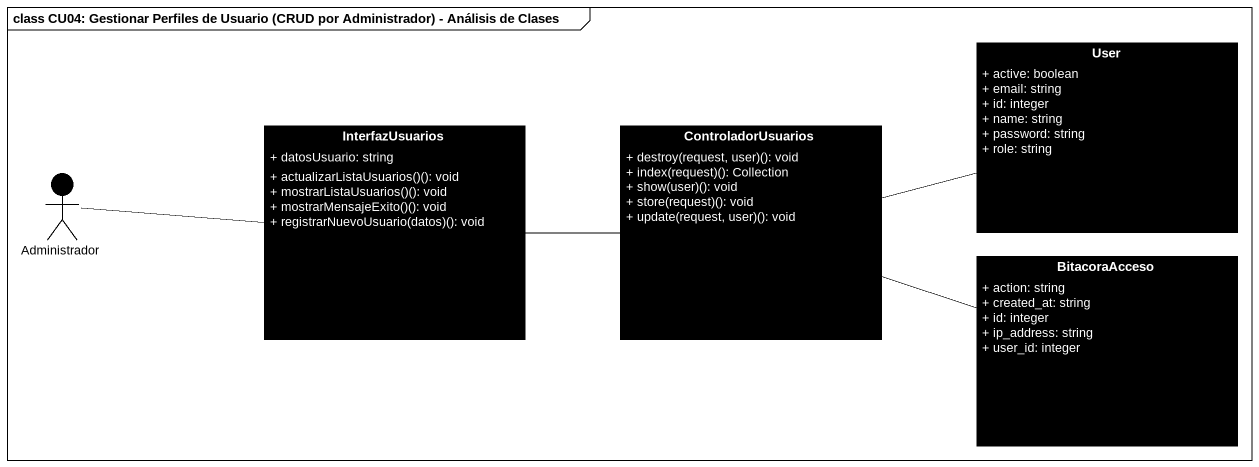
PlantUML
@startuml
mainframe class CU04: Gestionar Perfiles de Usuario (CRUD por Administrador) - Análisis de Clases
allowmixing
hide circle
hide empty members
skinparam classAttributeIconSize 0
class User #000000 {
  + active: boolean
  + email: string
  + id: integer
  + name: string
  + password: string
  + role: string
}
class InterfazUsuarios #000000 {
  + datosUsuario: string
  + actualizarListaUsuarios()(): void
  + mostrarListaUsuarios()(): void
  + mostrarMensajeExito()(): void
  + registrarNuevoUsuario(datos)(): void
}
class ControladorUsuarios #000000 {
  + destroy(request, user)(): void
  + index(request)(): Collection
  + show(user)(): void
  + store(request)(): void
  + update(request, user)(): void
}
actor Administrador #000000
class BitacoraAcceso #000000 {
  + action: string
  + created_at: string
  + id: integer
  + ip_address: string
  + user_id: integer
}
InterfazUsuarios -right- ControladorUsuarios
ControladorUsuarios -right- User
ControladorUsuarios -right- BitacoraAcceso
Administrador -right- InterfazUsuarios
@enduml
